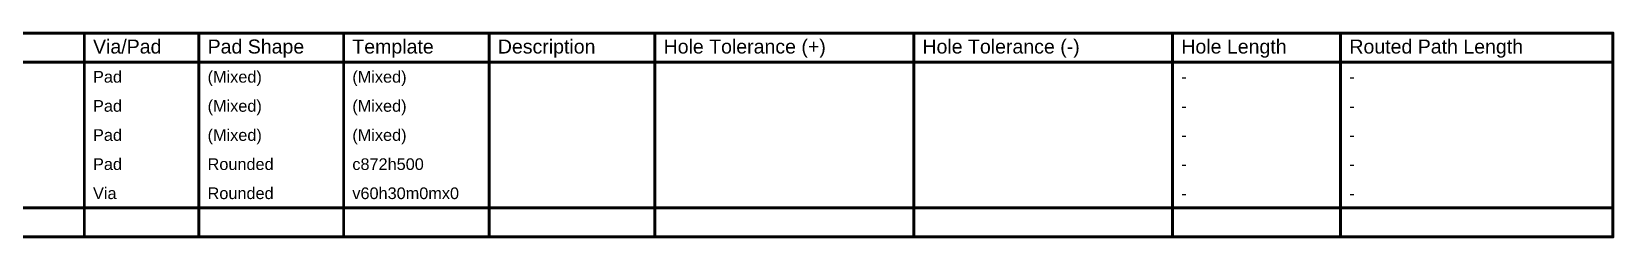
# Model space of a CAD drawing. Header units: inches. Extents: x -89 to 406, y -87 to 102.
# Drawn here: x 199.1 to 406.2, y 43.9 to 70.9 of the extents above; entities that cross this region are included whole.
import ezdxf

# ---------------------------------------------------------------- set-up
doc = ezdxf.new("R2010")
doc.units = ezdxf.units.IN
doc.layers.add('Drill Drawing', color=1, linetype='Continuous')
doc.styles.add('Arial', font='', dxfattribs={"height": 0.2})
doc.styles.get('Arial').set_extended_font_data('Arial')

msp = doc.modelspace()

# ---------------------------------------------------------------- linework, layer by layer
at = {"layer": 'Drill Drawing'}
for points in [[(78.22, 70.75, 0.381, 0.381, 0), (405.99, 70.75, 0.381, 0.381, 0)], [(205.97, 44.08, 0.381, 0.381, 0), (205.97, 70.75, 0.381, 0.381, 0)], [(220.95, 44.08, 0.381, 0.381, 0), (220.95, 70.75, 0.381, 0.381, 0)], [(239.9, 44.08, 0.381, 0.381, 0), (239.9, 70.75, 0.381, 0.381, 0)], [(258.94, 44.08, 0.381, 0.381, 0), (258.94, 70.75, 0.381, 0.381, 0)], [(280.63, 44.08, 0.381, 0.381, 0), (280.63, 70.75, 0.381, 0.381, 0)], [(314.5, 44.08, 0.381, 0.381, 0), (314.5, 70.75, 0.381, 0.381, 0)], [(348.37, 44.08, 0.381, 0.381, 0), (348.37, 70.75, 0.381, 0.381, 0)], [(370.36, 44.08, 0.381, 0.381, 0), (370.36, 70.75, 0.381, 0.381, 0)], [(405.99, 44.08, 0.381, 0.381, 0), (405.99, 70.75, 0.381, 0.381, 0)], [(78.22, 66.94, 0.381, 0.381, 0), (405.99, 66.94, 0.381, 0.381, 0)], [(78.22, 47.89, 0.381, 0.381, 0), (405.99, 47.89, 0.381, 0.381, 0)], [(78.22, 44.08, 0.381, 0.381, 0), (405.99, 44.08, 0.381, 0.381, 0)]]:
    msp.add_lwpolyline(points, format="xyseb", dxfattribs=at)
for points in [[(205.88, 70.75, 0.191, 0.191, 1), (206.07, 70.75, 0.191, 0.191, 1)], [(220.86, 70.75, 0.191, 0.191, 1), (221.05, 70.75, 0.191, 0.191, 1)], [(239.8, 70.75, 0.191, 0.191, 1), (239.99, 70.75, 0.191, 0.191, 1)], [(258.85, 70.75, 0.191, 0.191, 1), (259.04, 70.75, 0.191, 0.191, 1)], [(280.53, 70.75, 0.191, 0.191, 1), (280.72, 70.75, 0.191, 0.191, 1)], [(314.41, 70.75, 0.191, 0.191, 1), (314.6, 70.75, 0.191, 0.191, 1)], [(348.28, 70.75, 0.191, 0.191, 1), (348.47, 70.75, 0.191, 0.191, 1)], [(370.27, 70.75, 0.191, 0.191, 1), (370.46, 70.75, 0.191, 0.191, 1)], [(405.9, 70.75, 0.191, 0.191, 1), (406.09, 70.75, 0.191, 0.191, 1)], [(405.9, 70.75, 0.191, 0.191, 1), (406.09, 70.75, 0.191, 0.191, 1)], [(405.9, 66.94, 0.191, 0.191, 1), (406.09, 66.94, 0.191, 0.191, 1)], [(405.9, 47.89, 0.191, 0.191, 1), (406.09, 47.89, 0.191, 0.191, 1)], [(205.88, 44.08, 0.191, 0.191, 1), (206.07, 44.08, 0.191, 0.191, 1)], [(220.86, 44.08, 0.191, 0.191, 1), (221.05, 44.08, 0.191, 0.191, 1)], [(239.8, 44.08, 0.191, 0.191, 1), (239.99, 44.08, 0.191, 0.191, 1)], [(258.85, 44.08, 0.191, 0.191, 1), (259.04, 44.08, 0.191, 0.191, 1)], [(280.53, 44.08, 0.191, 0.191, 1), (280.72, 44.08, 0.191, 0.191, 1)], [(314.41, 44.08, 0.191, 0.191, 1), (314.6, 44.08, 0.191, 0.191, 1)], [(348.28, 44.08, 0.191, 0.191, 1), (348.47, 44.08, 0.191, 0.191, 1)], [(370.27, 44.08, 0.191, 0.191, 1), (370.46, 44.08, 0.191, 0.191, 1)], [(405.9, 44.08, 0.191, 0.191, 1), (406.09, 44.08, 0.191, 0.191, 1)], [(405.9, 44.08, 0.191, 0.191, 1), (406.09, 44.08, 0.191, 0.191, 1)]]:
    msp.add_lwpolyline(points, format="xyseb", close=True, dxfattribs=at)

# ---------------------------------------------------------------- texts
at = {"layer": 'Drill Drawing', "style": 'Arial'}
for s, height, p in [('Via/Pad', 1.829, (207.11, 68.08)), ('Pad Shape', 1.829, (222.1, 68.08)), ('Template', 1.829, (241.04, 68.08)), ('Description', 1.8288, (260.08, 68.08)), ('Hole Tolerance (+)', 1.8288, (281.77, 68.08)), ('Hole Tolerance (-)', 1.8288, (315.64, 68.08)), ('Hole Length', 1.8288, (349.52, 68.08)), ('Routed Path Length', 1.8288, (371.51, 68.08)), ('Pad', 1.524, (207.11, 64.27)), ('(Mixed)', 1.524, (222.1, 64.27)), ('(Mixed)', 1.524, (241.04, 64.27)), ('-', 1.52, (349.52, 64.27)), ('-', 1.52, (371.51, 64.27)), ('Pad', 1.524, (207.11, 60.46)), ('(Mixed)', 1.524, (222.1, 60.46)), ('(Mixed)', 1.524, (241.04, 60.46)), ('-', 1.52, (349.52, 60.46)), ('-', 1.52, (371.51, 60.46)), ('Pad', 1.524, (207.11, 56.65)), ('(Mixed)', 1.524, (222.1, 56.65)), ('(Mixed)', 1.524, (241.04, 56.65)), ('-', 1.52, (349.52, 56.65)), ('-', 1.52, (371.51, 56.65)), ('Pad', 1.524, (207.11, 52.84)), ('Rounded', 1.524, (222.1, 52.84)), ('c872h500', 1.524, (241.04, 52.84)), ('-', 1.52, (349.52, 52.84)), ('-', 1.52, (371.51, 52.84)), ('Via', 1.524, (207.11, 49.03)), ('Rounded', 1.524, (222.1, 49.03)), ('v60h30m0mx0', 1.524, (241.04, 49.03)), ('-', 1.52, (349.52, 49.03)), ('-', 1.52, (371.51, 49.03))]:
    msp.add_text(s, height=height, dxfattribs=at).set_placement(p)

doc.saveas('drawing.dxf')
